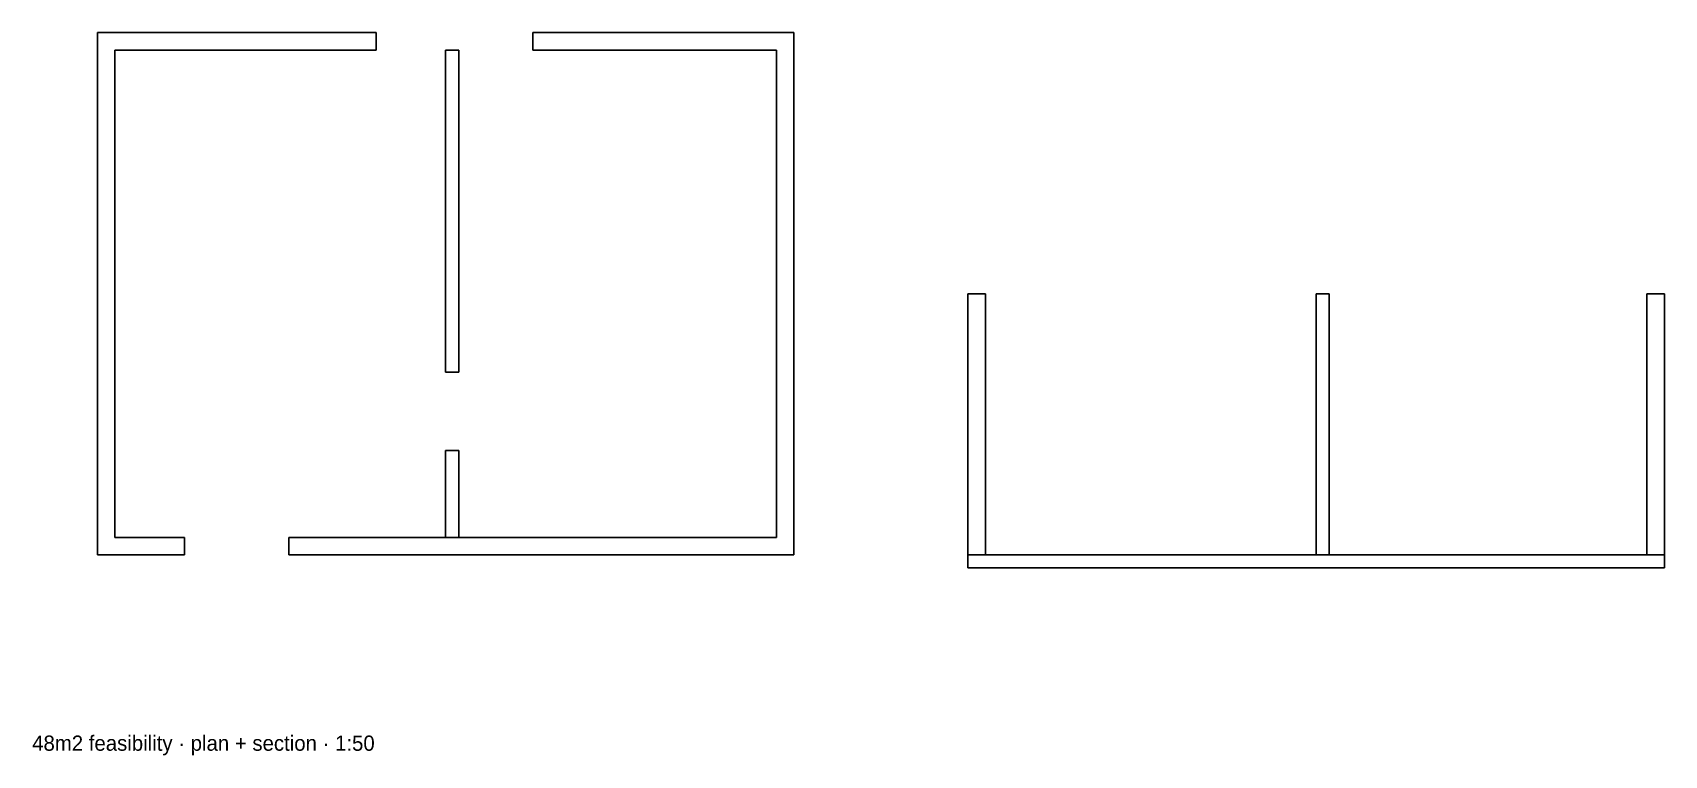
# Model space of a CAD drawing. Header units: millimetres. Extents: x 5 to 380, y 4 to 170.
import ezdxf

# ---------------------------------------------------------------- set-up
doc = ezdxf.new("R2010")
doc.units = ezdxf.units.MM
doc.layers.add('Default', color=7, linetype='CONTINUOUS', lineweight=25, true_color=0x4f8cff)

msp = doc.modelspace()

# ---------------------------------------------------------------- linework, layer by layer
at = {"layer": 'Default', "linetype": 'CONTINUOUS', "lineweight": 25, "true_color": 0x4f8cff}
for p, q in [((20, 170), (20, 50)), ((20, 170), (84, 170)), ((84, 170), (84, 166)), ((120, 170), (120, 166)), ((120, 170), (180, 170)), ((180, 170), (180, 50)), ((24, 166), (24, 54)), ((24, 166), (84, 166)), ((100, 166), (100, 92)), ((100, 166), (103, 166)), ((103, 166), (103, 92)), ((120, 166), (176, 166)), ((176, 166), (176, 54)), ((220, 50), (220, 110)), ((224, 110), (220, 110)), ((224, 50), (224, 110)), ((300, 50), (300, 110)), ((303, 110), (300, 110)), ((303, 50), (303, 110)), ((376, 50), (376, 110)), ((380, 110), (376, 110)), ((380, 50), (380, 110)), ((100, 92), (103, 92)), ((100, 74), (100, 54)), ((100, 74), (103, 74)), ((103, 74), (103, 54)), ((24, 54), (40, 54)), ((40, 54), (40, 50)), ((64, 54), (64, 50)), ((64, 54), (176, 54)), ((100, 54), (103, 54)), ((20, 50), (40, 50)), ((64, 50), (180, 50)), ((224, 50), (220, 50)), ((220, 47), (220, 50)), ((380, 50), (220, 50)), ((303, 50), (300, 50)), ((380, 50), (376, 50)), ((380, 47), (380, 50)), ((380, 47), (220, 47))]:
    msp.add_line(p, q, dxfattribs=at)

# ---------------------------------------------------------------- texts
msp.add_text('48m2 feasibility · plan + section · 1:50', height=3.5, dxfattribs=at).set_placement((5, 5))

doc.saveas('drawing.dxf')
